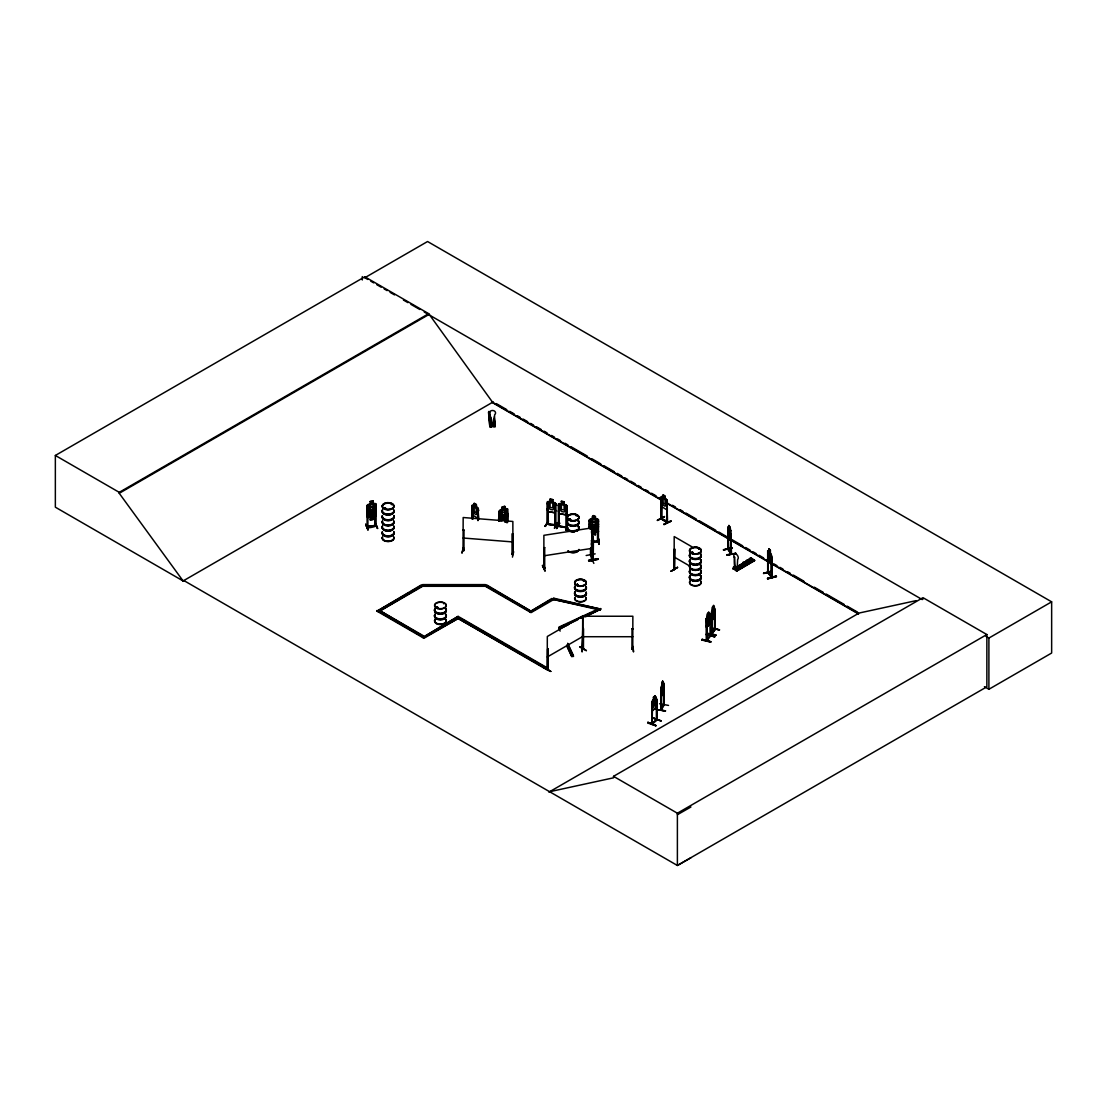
<?xml version="1.0" encoding="UTF-8"?>
<svg xmlns="http://www.w3.org/2000/svg" width="1107" height="1107" viewBox="0 0 1107 1107"><rect width="100%" height="100%" fill="white"/><g stroke="black" fill="none" stroke-linecap="round" stroke-linejoin="round"><path stroke-width="1.5" d="M768.05 552.089L768.106 573.094L768.41 557.651M768.479 572.291L768.064 572.388M771.621 576.207L771.98 577.439L771.579 556.461L771.233 577.093L772.008 576.622L771.233 576.443M493.985 424.673L494.635 414.779A3.141 2.56 -5.4 0 0 494.635 411.167A3.141 2.56 -5.4 0 0 490.207 411.306A3.141 2.56 -5.4 0 0 490.207 414.917L490.858 424.77M660.81 694.684L661.197 696.704L663.384 692.678L663.688 689.689M663.397 692.719L663.591 689.661M714.735 613.97L714.472 617L711.746 620.889L714.361 616.945L714.818 613.984M665.515 710.888L656.396 709.462L665.487 710.86M665.362 711.151L656.409 709.435M735.947 566.701C733.166 574.007 734.55 540.631 734.965 567.075M735.062 567.891L736.072 567.296M710.099 636.414L709.933 613.928L709.642 623.711L706.736 627.544L709.615 623.033L707.221 616.53L706.155 618.799L706.349 640.732M490.996 417.865L490.678 417.09M707.055 633.467L715.98 634.851M715.814 635.473L707.041 633.522L707.235 632.844M715.966 635.21L707.207 633.246M591.498 543.924L592.729 546.692L593.02 544.769M492.823 424.23L492.629 423.192M492.712 423.843L492.241 424.479L492.629 423.165M492.158 423.69L492.878 424.341L492.145 424.368M701.949 640.054C728.752 646.433 684.361 634.685 710.763 641.59M701.949 640.081L702.156 639.376M710.749 641.949L702.129 639.777M730.814 530.737L731.201 554.22L727.756 549.224L728.531 549.584L728.448 537.656M730.855 552.96L731.035 553.389M731.16 554.164L731.187 552.85M652.286 710.805L656.119 707.359L656.755 704.467L656.243 707.442L652.244 710.929L651.732 708.881M664.034 704.287L660.837 709.988L661.557 708.84M660.851 709.905L660.782 687.987L663.66 683.019M661.502 709.629L664.048 704.91M652.092 703.789L652.051 724.324L657.129 719.827L656.23 697.285L656.548 720.256L656.645 719.453M670.939 571.212L677.567 567.365M655.856 725.32C631.322 716.132 672.558 731.852 647.692 722.996M463.999 530.032L463.127 530.156L463.999 530.032L463.958 550.746L463.044 550.663L463.169 517.523L512.859 521.466L512.915 554.579L511.891 554.496L511.932 553.569L512.956 553.638M463.183 547.757L461.923 553.182L463.653 547.854M464.054 550.179L463.28 549.653L463.266 550.428L464.013 549.722M511.891 554.496L512.956 554.386M512.029 554.316L512.029 533.837L512.859 533.906L512.721 554.593M511.891 553.749L512.859 553.638M512.458 557.139L513.676 551.743M384.807 508.376C386.772 508.542 383.575 507.227 384.973 508.348M384.835 507.712L384.53 507.933M385.54 508.03L384.378 508.542M385.762 508.542L385.125 507.712M391.421 504.142L391.421 504.667M437.583 607.701L436.822 606.996M443.63 603.772L443.865 603.163M576.069 515.724L576.955 515.931M577.204 584.178L576.719 585.16L577.979 584.621M577.536 585.05L577.37 584.164L576.581 585.05M584.067 580.566L583.486 581.147L584.33 581.05M583.998 580.871L584.219 580.705M691.446 552.518L692.857 552.988M692.262 553.016L691.778 552.324M699.057 549.1L698.821 549.127M771.662 562.135L771.164 564.183L771.717 562.204M723.563 550.11L732.336 547.716L723.563 549.681M714.928 628.942L714.804 629.786L714.375 606.844L711.372 612.171L711.843 620.902M662.65 683.711L662.65 681.192L661.28 687.129L661.266 710.016M735.518 566.839L734.951 567.504L736.113 567.047M712.105 613.292L712.161 633.854L711.469 633.467L714.499 629.191M711.759 610.704L711.469 634.214L714.928 629.689M763.553 573.592L772.091 571.267M543.952 667.576L550.705 671.423L544.021 667.604M545.267 668.365L550.663 671.34M706.224 618.813L709.988 614.039M590.806 554.621L591.11 554.455M592.273 535.387L593.131 537.988L593.117 560.004L590.46 554.856L590.543 548.007M592.854 559.478L593.435 559.09M593.241 559.464L593.407 539.413M736.086 567.13L735.74 567.158M499.243 515.973L500.184 513.178L506.881 511.586L507.629 513.869M506.743 518.63L507.684 515.834L506.743 518.63L500.032 520.207L499.202 517.979M478.487 519.225L477.795 507.864L478.487 509.234L477.74 518.076L472.62 515.115L471.942 512.223M706.363 640.054L706.308 640.732M706.999 639.749L706.736 640.898L706.889 617.969L707.456 613.762L708.701 612.143L708.757 614.814M707.013 640.455L706.736 639.763M709.67 635.681L710.431 635.238L709.919 635.958M710.362 635.321L706.363 640.801M710.376 636.027L706.681 640.925L706.695 619.865M592.134 542.983L592.563 541.821M367.164 510.189L368.161 507.476L375.218 506.522L376.145 508.888M367.137 512.181L368.064 514.547L375.093 513.551L376.117 510.894M492.172 424.438L492.698 423.649M492.352 423.261L492.601 424.576M592.314 559.962L591.608 561.069L592.356 561L592.342 527.831L543.883 535.318L543.869 568.445L543.883 547.771L544.699 547.633L544.713 568.375L544.796 567.351M592.522 560.17L591.608 560.322M592.522 560.917L592.134 532.91M651.774 702.198L653.49 699.845L653.338 697.258L655.095 695.791L655.787 703.208L653.393 707.373L652.563 706.114M589.298 524.704L590.363 522.13L597.6 522.089L598.555 524.593M597.503 529.104L591.705 529.118L597.503 529.104L598.555 526.586M547.052 508.819L547.965 511.503L554.856 512.79L555.894 510.424M566.092 514.81L567.158 512.596M558.385 510.88L559.27 513.62L566.161 514.907L567.199 512.541M657.544 520.498L664.449 516.803M366.887 526.462L376.089 525.341L376.089 526.088L376.117 504.128L373.101 503.602L373.004 501.18M366.887 527.209L367.898 527.07M542.582 565.303L545.073 570.977L542.458 565.705M545.018 570.88L542.513 565.635M365.725 524.289L367.925 529.907M365.711 524.607L368.05 529.935L365.794 524.234M734.508 567.448L735.518 567.476M582.503 646.142L582.102 651.968L582.559 646.543M545.474 526.365L548.394 520.899M559.298 523.307L556.779 528.482M661.903 683.047L662.747 681.206M661.903 683.891L662.47 682.037M661.474 689.08L661.543 709.642M664.02 684.486L663.785 705.477L663.384 704.564M659.564 703.748L668.531 705.422M661.197 708.923L663.425 704.896M549.985 499.202L552.96 499.686L552.822 502.329L554.289 503.45L554.289 508.155L552.822 509.884L550.082 509.372L548.615 507.089L548.615 502.384L550.082 501.817L550.013 499.146L552.96 499.686M547.84 503.685L547.038 503.533L547.84 503.685L547.854 524.206M550.013 501.665L547.052 502.066L546.941 523.985L546.941 523.251L555.88 524.926M547.965 511.503L554.856 512.79M552.85 502.274L555.894 503.643L555.88 525.673L547.107 524.054M554.981 505.013L555.894 504.986L554.981 505.013L555.064 525.548M555.852 503.713L554.828 502.62M548.449 521.314L545.045 526.392L548.449 520.899M545.087 526.351L548.38 520.913M547.854 523.459L547.079 523.044L547.259 523.791M547.937 524.178L547.937 503.505M561.291 501.319L564.224 501.872L564.127 504.446L565.594 505.567L565.594 510.272L564.127 512.015L561.387 511.503L559.921 509.206L559.921 504.501L561.387 503.934L561.332 501.263L564.266 501.817L564.266 504.335L567.158 505.83L567.185 527.79L559.339 525.59M559.146 505.802L558.343 505.65L559.146 505.802L559.243 526.102M559.27 513.62L558.495 510.894M566.134 504.75L567.061 505.844M554.898 524.953C559.409 525.175 548.173 525.521 547.176 523.819M555.105 525.272L555.091 504.847M557.444 522.615L554.482 528.164L557.388 522.573M554.482 528.164L557.471 522.947M566.286 507.144L567.199 507.117L566.286 507.144L566.355 527.693L566.397 506.964M556.724 528.523L559.755 523.016L556.821 528.177M567.061 527.79C560.737 526.904 558.648 526.323 558.385 525.161M566.161 514.907L559.298 513.565M566.203 527.07C570.728 527.098 559.381 527.582 558.44 525.95L558.482 525.188M567.697 527.735L565.788 530.281L567.296 526.863M565.788 530.281L567.31 527.319A5.95 3.432 0 0 0 574.671 531.568M567.365 527.665L565.857 530.184M547.55 649.062L547.481 669.583L548.228 669.182L547.91 648.577M582.988 648.37L582.116 648.564L582.849 648.135M582.462 649.408L582.849 648.882M501.775 520.982L502.938 518.934C499.022 516.761 502.453 514.547 503.505 518.256L505.968 515.212L504.114 518.671L505.885 521.106L503.547 519.377M660.934 518.823L667.327 522.808L667.258 500.779L666.511 499.478L667.327 500.779M661.433 519.211L661.82 505.442M661.17 518.685L667.493 522.629L666.912 501.789L666.677 522.476L667.051 521.535M667.507 521.867C652.161 514.243 671.465 522.712 666.608 521.826M378.317 611.908L422.653 585.658L485.364 585.658L531 612.005L553.804 598.223L600.727 609.113L600.077 610.109L551.867 599.108L600.077 609.459L600.727 608.476M379.784 611.05L422.653 586.295L485.364 586.295L531 612.641L553.168 599.842L553.804 598.223M651.829 723.424L656.838 719.647L651.829 724.116M656.645 720.2L656.783 699.209L657.06 719.799M713.572 608.103L714.126 612.821L712.521 617.222L711.967 611.327L712.493 607.106L713.697 605.474L713.697 607.992M712.714 607.286L713.378 606.29L712.714 608.117M714.499 629.717L714.845 608.725L715.233 629.302L711.829 634.283L712.147 633.19M710.652 628.209L719.605 629.897L710.819 627.89M711.497 634.159L711.843 633.481M591.415 531.18L593.297 528.523L591.263 525.562L593.919 527.97L596.59 525.493L594.584 528.523L596.548 531.277L593.975 529.104L591.816 531.485M569.745 518.975L569.109 519.515L569.884 518.948M570.672 519.889L569.538 519.1M570.174 519.211L569.787 519.003M583.804 581.12L584.427 580.912M693.051 552.988L692.401 552.172M698.877 548.519L699.057 548.906M590.944 526.655L592.494 524.621L592.494 519.93L595.372 519.889L595.372 524.593L596.908 526.572L596.908 531.277L595.372 532.135L595.372 534.723M708.757 612.296L707.705 614.786L708.452 612.974M706.266 618.785L706.598 627.517L709.559 623.698M706.128 634.519L714.582 636.885M706.75 640.095L710.057 635.93M543.786 568.265L544.865 568.32L544.077 568.445M591.429 560.903L592.425 560.737L591.512 560.889M502.094 509.635L499.16 511.171L499.105 521.245M500.101 510.106L499.16 511.171L499.243 521.051M767.746 572.706L771.676 577.522L771.662 555.41L767.718 550.719M768.41 573.011L771.953 577.37M772.008 576.664L768.175 572.596M663.84 705.45L663.591 682.908L663.73 705.491M367.067 526.406L374.996 525.521M366.984 527.195C389.055 522.144 366.237 530.433 367.095 526.655M367.856 527.292L367.981 526.711M375.176 505.733L375.993 505.622L375.093 505.553L375.121 526.254L376.02 525.908M597.697 540.825C599.219 540.299 596.604 541.572 597.697 541.821M373.031 516.844L374.526 515.793L374.526 511.088L373.031 509.289L373.031 504.598L370.236 505L370.236 509.704L368.742 511.932L368.742 516.623L370.236 517.26L370.153 519.93L373.156 519.501L373.031 516.844L375.19 516.678L376.02 515.571M375.19 516.678L376.117 515.585L376.103 504.072M370.264 517.315L367.137 516.9L367.109 505.359L370.125 504.086M367.233 505.442L368.133 504.46L375.065 503.381M582.697 628.873L583.541 628.679L583.444 649.408L583.444 648.356M631.945 648.633L632.761 648.356M727.797 527.347L729.001 528.136L728.973 525.479L730.053 527.167L729.956 537.269L728.351 532.868L728.876 525.493M728.531 549.584L727.839 528.731M730.841 553.735L730.855 533.228L731.506 554.15L728.102 549.086M674.163 569.468L674.73 549.044M710.016 635.183L709.974 636.511M595.372 516.471L595.372 519.058L596.908 519.875L596.908 524.58L595.372 526.614L592.494 526.641L595.372 526.6L595.372 531.305L592.342 531.402L592.494 526.641L590.944 524.649L590.944 519.944L592.383 518.948L589.298 519.944L589.242 528.247M598.347 540.797L598.361 541.835L598.555 519.764L597.462 518.879L590.28 519.031L589.408 519.972L589.408 528.081M598.458 531.249L595.469 532.287L595.469 534.806L592.383 534.778L592.494 532.176L597.572 532.19L598.555 531.346M653.49 697.327L655.04 695.929M652.286 700.814L656.23 697.285M655.04 698.448L656.202 697.396M657.06 699.32L656.326 699.624M653.019 718.235L661.225 720.906L653.268 717.945M547.232 668.642L547.688 668.794M548.214 668.614L547.688 669.541L548.145 648.716M582.6 649.159L583.638 649.339L582.227 649.214M582.988 649.117L582.78 628.444L582.116 649.311M711.884 634.186L711.801 613.223M494.317 416.744L495.203 426.555L489.82 426.735L488.796 411.444L490.221 426.555L491.425 426.679M489.751 411.832L488.796 411.721M490.055 411.998L488.837 411.859M490.083 424.894L494.718 424.756L494.718 423.414L494.359 424.493L490.387 424.618L490.027 423.566L490.166 426.389L491.134 426.527L489.861 413.326M493.985 426.416L493.335 419.747M493.584 420.051L494.289 426.582L493.708 420.037M767.704 572.596L767.677 550.636M558.454 504.238L559.339 503.56L566.092 504.82M548.145 669.265L547.245 669.444L547.315 636.483L582.78 616.004L582.794 649.103M744.457 562.882L746.27 562.868M437.307 606.83L437.473 606.968M583.998 581.078L583.458 580.912M691.474 552.462L692.498 552.227M692.899 553.099L692.816 552.296M661.709 496.393C659.606 496.78 665.999 497.638 666.552 499.506M598.417 541.807L593.117 541.849M471.983 518.879L471.942 505.47L474.266 505.913C471.665 500.239 479.663 506.978 474.197 503.27M582.6 648.411L583.638 648.813M632.858 648.411L631.917 648.813M632.111 649.103C633.384 649.145 632.152 649.892 632.111 648.356M728.475 549.653L728.102 548.352M652.148 723.784L652.563 701.409L653.338 699.776M733.208 568.818L733.221 567.337L735.034 566.272L735.283 567.158M754.642 560.516L736.764 570.991L754.656 560.502L751.016 557.9L751.279 558.62L733.678 569.275M733.595 569.206L751.681 558.537L733.208 568.68L736.847 571.018M733.028 568.901L751.681 558.537M735.657 570.354L754.434 560.225L753.742 559.685L735.74 570.423M751.016 558.163L753.922 560.1M735.366 567.517L738.383 569.496L738.134 568.016L736.321 570.147L733.484 568.555L735.283 566.41M742.783 562.757C752.691 567.116 737.982 563.283 744.582 561.692L747.945 563.85L744.582 561.692M746.201 560.751C756.109 565.096 741.399 561.277 748 559.672L751.362 561.844L748 559.672M749.218 558.966C759.125 563.325 744.416 559.505 751.016 557.9M734.55 568.97L734.384 566.826C736.321 566.646 736.1 571.101 734.55 568.97L734.55 566.729L735.574 567.31M736.612 570.742L736.584 569.233L738.383 568.168M735.685 570.382L752.29 560.723M735.892 570.326L754.379 559.796M736.141 570.659L754.393 560.059M582.351 649.449L583.015 628.582M579.999 646.834L586.323 650.432M677.581 567.476L670.953 571.337L677.415 567.324M183.928 580.58L183.209 581.009L55.35 507.186L55.35 455.461L364.812 276.792L428.7 313.668L492.587 402.284L661.294 499.686M364.812 276.792L364.812 277.746L427.565 241.52L1051.65 601.834L1051.65 653.033L988.897 689.26L984.414 686.658M55.35 455.461L119.238 492.338L428.7 313.668M690.934 857.759L677.387 865.48L183.845 580.538L183.112 580.954L119.238 493.293L428.7 314.623M183.112 580.954L493.307 401.869M471.942 505.47L472.205 518.754M472.205 506.798L472.814 507.144M476.384 507.048L477.767 507.933L472.675 505.069M477.892 520.594L478.127 510.216L478.722 519.1M478.722 510.562L477.892 510.341M472.62 515.115L472.094 512.209M502.287 642.517L459.419 617.761L423.939 638.255L377.017 611.161L421.366 584.911L422.653 585.658M377.017 611.161L408.054 593.241M411.015 591.525L421.366 585.561L422.653 586.295L422.653 584.607L485.364 584.607L485.364 586.295L486.651 585.561L529.52 610.303M485.364 585.658L486.651 584.911L531 611.161M548.103 668.974L546.803 669.707L458.132 618.509L546.803 669.071L548.103 668.324L458.132 616.378L422.653 637.507L423.939 636.11L379.604 610.51L422.473 635.902M425.614 635.792L458.132 616.378M377.017 610.51L423.939 637.604L459.419 617.761M551.867 598.458L529.7 611.908M531.18 611.05L550.387 599.952M547.315 656.963L582.78 636.483M734.633 567.587L737.165 568.929L737.636 559.312A3.141 1.827 59.5 0 0 737.636 555.7A3.141 1.827 59.5 0 0 734.467 553.901A3.141 1.827 59.5 0 0 734.467 557.527M548.906 792.142L859.101 613.043L916.25 600.617M549.625 791.713L613.513 777.82L613.513 776.339L922.975 597.669L986.863 634.546L986.863 686.81L677.387 865.48L677.387 813.216L986.863 634.546M922.975 599.15L922.256 599.579L424.244 312.049M985.936 636.345L988.897 638.061L1051.65 601.834M677.387 814.71L690.934 806.989M661.377 518.74L661.004 498.385L661.82 498.607M660.962 503.671L661.612 506.577L666.525 509.649L667.244 507.587M667.493 502.149L666.677 501.928M664.491 516.471L657.24 520.373L664.145 516.692M666.677 522.407L666.912 506.909M663.992 524.164L671.243 521.12L664.034 524.22M664.075 524.593L670.98 520.899L664.034 524.51M463.93 549.971L463.21 549.93M543.869 567.697L544.699 567.6M559.326 626.908L560.474 628.375L559.326 626.908L598.541 608.836L599.676 609.666L585.561 616.807M560.903 626.825L564.03 625.386M567.171 623.933L590.695 613.098M593.836 611.645L598.541 609.487L599.676 610.303M577.729 619.782L558.703 628.651M580.857 618.343L599.676 609.666M562.038 627.655L568.32 624.763M744.624 562.757L746.09 562.743M570.617 519.778L569.233 519.778M436.988 607.01L437.03 607.701M436.49 607.452L437.763 607.868L437.445 606.844M698.642 548.754L699.071 548.947M582.462 648.66L583.444 648.633M488.491 412.067L489.82 426.735M495.161 426.569L494.248 419.719M559.104 526.295L559.243 505.622M734.674 567.227L735.103 567.545M367.939 527.292L367.801 506.605L366.984 506.715L367.164 527.389M769.033 561.567L769.088 548.795L770.403 550.414L770.264 563.062M770.403 550.414L769.033 548.961M769.088 551.328L768.369 556.226L770.264 560.543L770.403 552.933M763.567 573.274L772.119 570.977L763.595 573.274M767.788 578.878C794.176 572.001 749.564 582.849 776.311 576.609M767.594 578.241L776.118 575.972M767.608 578.601L776.132 576.304M500.281 513.302L506.84 511.545L507.767 513.883L507.767 520.636L504.792 522.117L506.203 520.94L506.203 516.236L504.792 514.561L504.778 509.87L502.135 510.521L500.724 520.719M501.997 507.048C509.123 506.051 499.243 505.788 502.135 509.69L500.71 510.867L500.71 515.571L502.135 517.246L502.135 520.373M500.143 510.175L506.674 508.57L507.629 509.178M498.98 512.527C500.572 511.309 497.583 519.031 498.98 521.065M506.674 510.645C508.417 509.345 505.276 520.636 506.798 522.767M500.101 520.11L506.632 518.505M730.08 527.14L730.8 530.793M728.198 537.006L727.852 533.989L728.198 537.006L730.814 540.908L731.16 538.901L730.717 540.936L728.226 536.964M723.383 549.833L732.336 548.145M730.828 553.126L728.475 549.127M726.967 554.745L735.92 553.486L726.995 554.815M735.768 553.182L726.995 555.147L735.92 553.472M474.197 505.954L473.104 506.162L473.104 510.867L474.197 513.51L476.231 514.686L477.325 513.302L476.384 504.529M663.121 497.444L662.083 497.638L662.083 502.343L663.121 505.013L665.086 506.231L666.137 504.861L666.137 500.156L665.086 498.676L665.224 496.074L663.135 494.76L663.121 497.444L663.204 494.884M592.729 536.508L593.131 537.988M595.165 553.86L586.157 555.506M588.758 560.308C616.862 556.088 569.787 563.823 597.822 558.869M597.822 559.201L588.786 560.654M588.896 560.972L597.946 559.464M543.966 547.951L544.699 547.633M591.512 540.396L592.425 540.451L591.512 540.396L591.553 561.097L591.705 560.336M591.29 557.803L593.85 563.38M543.883 555.811L592.342 548.311M566.646 645.104L571.696 655.981L573.454 656.354L571.696 656.617L566.646 645.741M368.257 507.601L375.148 506.619M368.244 517.536L375.121 516.554M370.236 519.778L373.059 519.432L373.156 516.983M370.112 501.513L373.101 501.084L373.128 503.657L374.526 504.391L373.031 516.014L370.181 516.415L371.703 513.98L374.166 515.931L372.298 513.33L374.291 510.133L371.648 512.859L369.074 510.784L371.053 513.482C366.846 519.003 372.077 516.332 370.236 511.711L368.728 509.926L368.728 505.221L370.236 504.155L370.112 501.513L373.128 501.139M376.02 525.161L375.287 525.493M375.411 523.251L377.695 528.565L375.01 523.279M598.361 541.06L593.103 541.129M632.761 649.38L632.858 616.239L582.697 616.239L582.559 649.408M579.722 646.945L586.378 650.75M544.091 567.725L544.879 567.753M437.473 607.508L436.573 607.563M375.882 525.161L375.923 525.922M493.224 425.891L491.785 425.946L491.785 423.704C494.746 422.376 492.546 429.101 493.224 423.663M491.799 423.829L493.238 423.787M490.166 425.06L490.526 426.112L494.497 425.987L494.857 424.908L494.857 426.25L493.874 420.037M661.529 518.477L661.377 517.993M590.432 522.213L597.531 522.172M595.469 516.388L592.383 516.429L592.383 519.003C592.923 510.521 595.469 520.387 597.462 518.948M590.086 521.397L589.242 521.231L590.086 521.397L590.086 528.233M597.6 521.12L598.458 521.3L597.6 521.12L597.503 541.793M598.513 538.86L599.164 544.395L598.513 538.583M593.103 541.655L598.444 541.544M632.014 628.679L632.858 628.873L632.014 628.679L631.917 649.352M632.927 646.543L633.508 651.968L633.052 646.488M582.697 636.719L632.858 636.719M555.672 525.687L555.811 524.676M577.37 584.33L578.241 584.925L577.134 585.285M463.169 538.016L512.859 541.946M593.435 559.879L590.889 554.745L593.144 558.841M768.064 573.122L768.133 571.862M661.723 682.881L661.82 685.427M660.782 694.767L660.81 687.973M561.429 503.879L558.357 504.183L558.412 526.171M548.034 501.429L554.787 502.703M374.941 522.933L377.238 528.205M553.804 598.859L600.727 609.113M712.493 607.106L712.493 609.625M711.372 618.951L711.87 620.778M710.68 628.084L719.412 629.745M707.456 613.762L707.456 616.295M708.798 614.676L708.66 622.355L707.498 623.878L706.889 622.674M490.733 426.707L489.64 415.263L490.83 426.707M598.666 543.98L598.583 538.915M661.004 721.044L653.047 717.806M655.87 725.735L647.941 722.387M744.637 563.394L746.367 562.799M545.087 668.213L550.705 671.423M364.812 277.746L367.787 279.462M370.762 281.178L373.737 282.894M376.698 284.61L381.154 287.183M384.129 288.899L387.104 290.615M390.079 292.331L394.535 294.905M403.446 300.052L407.902 302.626M410.877 304.342L419.788 309.476M496.296 403.585L506.743 409.618M509.732 411.347L514.215 413.935M517.19 415.651L520.179 417.381M523.168 419.096L527.652 421.684M530.64 423.414L533.616 425.143M536.604 426.859L541.088 429.447M544.077 431.177L547.052 432.892M551.535 435.48L554.524 437.21M557.513 438.925L560.488 440.655M564.971 443.243L567.96 444.959M570.949 446.688L587.374 456.167M591.844 458.755L600.81 463.93M603.785 465.646L614.247 471.679M617.222 473.409L621.705 475.996M624.694 477.712L627.683 479.442M630.672 481.171L635.141 483.745M638.13 485.475L641.119 487.205M645.589 489.778L648.577 491.508M651.566 493.238L656.05 495.825M659.039 497.541L662.014 499.271M672.475 505.304L675.45 507.02M679.933 509.607L682.922 511.337M685.911 513.053L696.358 519.086M699.347 520.816L715.772 530.295M718.747 532.024L726.22 536.328M732.184 539.773L742.645 545.82M745.62 547.536L750.103 550.124M753.092 551.853L756.081 553.569M759.07 555.299L763.539 557.886M766.528 559.602L769.517 561.332M773.987 563.92L776.976 565.635M779.965 567.365L782.953 569.081M787.437 571.669L790.412 573.398M793.401 575.114L803.848 581.161M814.309 587.194L823.262 592.356M826.251 594.085L844.171 604.422M847.146 606.152L857.607 612.185M667.258 503.132L858.368 613.472M491.605 402.145L660.865 499.866M666.857 503.325L729.776 539.649M732.765 541.378L768.715 562.135M771.717 563.864L858.589 614.025M691.93 546.803L674.191 536.563L674.163 569.552M674.191 557.042L690.45 566.438M505.235 644.219L515.585 650.196M518.533 651.898L546.623 668.116M613.513 776.339L677.387 813.216M744.471 563.269L745.897 563.698L746.27 562.647M771.593 577.508L771.15 553.998M661.82 518.325L661.64 519.266L661.571 498.745M661.031 518.92L661.031 496.877M593.034 559.976L592.992 537.974M769.254 549.653L770.043 551.466L769.254 550.497M769.033 552.324L770.264 553.832M769.033 557.029L770.264 558.537M768.203 560.322L771.233 564.03M771.261 564.155L768.106 560.35L767.774 557.361M729.098 526.337L729.762 528.164L729.098 527.167M728.129 526.987L730.703 530.807M591.484 532.01L591.996 533.034M591.484 532.854L591.996 533.878M591.401 543.938L592.729 546.692M567.683 643.278L573.454 655.704M567.683 643.914L573.454 656.354M558.703 628.001L560.142 631.115M367.801 506.605L366.984 506.715M661.28 691.82L661.751 692.996L663.093 688.54L662.65 681.192M589.394 526.628L590.335 529.104M589.298 526.697L590.252 529.188M727.811 549.238L727.852 527.236L727.756 534.017M706.266 625.51L706.736 627.544M706.224 625.58L706.653 627.531M494.345 418.391L495.12 426.555M493.113 421.698L493.694 426.596M490.207 414.917L490.844 424.659M490.692 418.501L490.968 421.781M489.474 415.263L490.512 426.707M988.897 638.061L988.897 689.26M769.088 548.795L769.13 551.452M738.134 568.016L738.134 569.081M735.034 566.272L735.034 567.6M713.614 605.446L713.669 608.13M674.495 549.183L674.467 569.704L674.426 548.878M652.604 723.065L652.175 724.296L652.286 703.277M651.732 702.156L651.774 724.227M592.134 536.272L592.134 540.963M591.152 554.441L590.778 555.313L590.778 548.477M590.834 553.984L590.806 555.368M590.086 521.217L590.086 528.039M507.587 522.573L507.684 509.068L504.75 508.985L504.75 506.466M507.463 510.452L507.463 513.869M504.834 506.356L504.778 509.04L506.203 509.524L506.203 514.229L504.778 516.595L504.792 521.286M499.755 512.347L499.894 521.051M478.127 510.216L478.127 520.456M472.814 512.264L472.814 519.1M472.578 507.283L472.578 519.225M375.093 505.553L375.079 526.24M362.307 276.598L362.307 279.988M119.238 492.338L119.238 493.293M578.214 520.276A5.867 3.39 0 0 1 573.896 525.341A5.867 3.39 0 0 1 567.462 521.093M578.2 526.877A5.853 3.376 0 0 1 577.273 530.959M574.644 531.844A5.853 3.376 0 0 1 567.476 527.693M578.283 526.531A5.95 3.432 0 0 1 577.342 530.668M578.283 526.24A5.95 3.432 0 0 1 576.11 530.931M574.671 531.277A5.95 3.432 0 0 1 567.393 527.07M578.283 520.871A5.95 3.432 0 0 1 573.91 526.005A5.95 3.432 0 0 1 567.393 521.701M578.283 520.581A5.95 3.432 0 0 1 573.91 525.714A5.95 3.432 0 0 1 567.393 521.411M578.214 521.231A5.867 3.39 0 0 1 573.896 526.282A5.867 3.39 0 0 1 567.462 522.047M578.214 525.936A5.867 3.39 0 0 1 573.896 530.986A5.867 3.39 0 0 1 567.462 526.752M578.767 549.958A5.826 3.363 0 0 1 573.896 552.435A5.826 3.363 0 0 1 568.085 550.774M578.975 549.418A5.839 3.376 0 0 1 574.644 552.67A5.839 3.376 0 0 1 568.071 551.106M393.718 520.885A5.826 3.363 0 0 1 388.087 525.119A5.826 3.363 0 0 1 382.455 520.885M393.76 510.811A5.867 3.39 0 0 1 388.087 515.073A5.867 3.39 0 0 1 382.413 510.811M393.76 509.87A5.867 3.39 0 0 1 388.087 514.132A5.867 3.39 0 0 1 382.413 509.87M393.76 516.457A5.867 3.39 0 0 1 388.087 520.733A5.867 3.39 0 0 1 382.413 516.457M393.829 516.125A5.95 3.432 0 0 1 388.087 520.442A5.95 3.432 0 0 1 382.344 516.125M393.829 515.834A5.95 3.432 0 0 1 388.087 520.152A5.95 3.432 0 0 1 382.344 515.834M393.76 515.516A5.867 3.39 0 0 1 388.087 519.778A5.867 3.39 0 0 1 382.413 515.516M393.829 510.465A5.95 3.432 0 0 1 388.087 514.797A5.95 3.432 0 0 1 382.344 510.465M393.829 510.175A5.95 3.432 0 0 1 388.087 514.506A5.95 3.432 0 0 1 382.344 510.175M393.76 521.203A5.867 3.39 0 0 1 388.087 525.465A5.867 3.39 0 0 1 382.413 521.259M382.413 521.203A5.867 3.39 0 0 0 388.087 525.465A5.867 3.39 0 0 0 393.76 521.259M393.732 521.715A5.839 3.376 0 0 1 388.087 525.95A5.839 3.376 0 0 1 382.441 521.715M393.718 536.992A5.826 3.363 0 0 1 388.087 541.226A5.826 3.363 0 0 1 382.455 536.992A5.881 3.39 0 0 0 388.087 541.378A5.881 3.39 0 0 0 393.76 537.103M393.76 526.918A5.867 3.39 0 0 1 388.087 531.18A5.867 3.39 0 0 1 382.413 526.918M393.76 525.977A5.867 3.39 0 0 1 388.087 530.239A5.867 3.39 0 0 1 382.413 525.977M393.76 532.564A5.867 3.39 0 0 1 388.087 536.84A5.867 3.39 0 0 1 382.413 532.564M393.829 532.232A5.95 3.432 0 0 1 388.087 536.549A5.95 3.432 0 0 1 382.344 532.232M393.829 531.941A5.95 3.432 0 0 1 388.087 536.258A5.95 3.432 0 0 1 382.344 531.941M393.76 531.623A5.867 3.39 0 0 1 388.087 535.885A5.867 3.39 0 0 1 382.413 531.623M393.829 526.572A5.95 3.432 0 0 1 388.087 530.903A5.95 3.432 0 0 1 382.344 526.572M393.829 526.282A5.95 3.432 0 0 1 388.087 530.613A5.95 3.432 0 0 1 382.344 526.282M393.76 537.31A5.867 3.39 0 0 1 388.087 541.572A5.867 3.39 0 0 1 382.413 537.31M586.226 592.619A5.95 3.432 0 0 1 579.694 596.922A5.95 3.432 0 0 1 575.322 591.802M586.115 597.393A5.839 3.376 0 0 1 580.469 601.641A5.839 3.376 0 0 1 574.824 597.393M586.226 586.973A5.95 3.432 0 0 1 579.694 591.263A5.95 3.432 0 0 1 575.322 586.143M586.226 592.328A5.95 3.432 0 0 1 579.694 596.631A5.95 3.432 0 0 1 575.322 591.512M586.226 586.682A5.95 3.432 0 0 1 579.694 590.972A5.95 3.432 0 0 1 575.322 585.852M586.143 587.319A5.867 3.39 0 0 1 580.469 591.581A5.867 3.39 0 0 1 574.81 587.319M586.129 586.364A5.853 3.376 0 0 1 580.469 590.626A5.853 3.376 0 0 1 574.824 586.364M586.129 592.965A5.853 3.376 0 0 1 580.469 597.227A5.853 3.376 0 0 1 574.824 592.965M586.129 592.024A5.853 3.376 0 0 1 580.469 596.272A5.853 3.376 0 0 1 574.824 592.024M586.129 597.711A5.853 3.376 0 0 1 580.469 601.973A5.853 3.376 0 0 1 574.824 597.711M700.523 559.741A5.95 3.432 0 0 1 695.362 564.902A5.95 3.432 0 0 1 690.215 559.741M700.44 560.1A5.853 3.376 0 0 1 695.362 565.179A5.853 3.376 0 0 1 690.298 560.1M700.44 564.515A5.853 3.376 0 0 1 695.362 569.579A5.853 3.376 0 0 1 690.298 564.515M700.454 564.888A5.867 3.39 0 0 1 695.362 569.967A5.867 3.39 0 0 1 690.284 564.888M700.523 554.095A5.95 3.432 0 0 1 695.362 559.243A5.95 3.432 0 0 1 690.215 554.095M700.44 559.16A5.853 3.376 0 0 1 695.362 564.224A5.853 3.376 0 0 1 690.298 559.16M700.454 554.441A5.867 3.39 0 0 1 695.362 559.533A5.867 3.39 0 0 1 690.284 554.441M700.523 559.45A5.95 3.432 0 0 1 695.362 564.612A5.95 3.432 0 0 1 690.215 559.45M700.523 553.804A5.95 3.432 0 0 1 695.362 558.952A5.95 3.432 0 0 1 690.215 553.804M700.44 553.5A5.853 3.376 0 0 1 695.362 558.578A5.853 3.376 0 0 1 690.298 553.5M700.523 575.848A5.95 3.432 0 0 1 695.362 581.009A5.95 3.432 0 0 1 690.215 575.848M700.44 576.207A5.853 3.376 0 0 1 695.362 581.286A5.853 3.376 0 0 1 690.298 576.207M700.44 580.622A5.853 3.376 0 0 1 695.362 585.686A5.853 3.376 0 0 1 690.298 580.622M700.427 565.373A5.839 3.376 0 0 1 695.362 570.423A5.839 3.376 0 0 1 690.311 565.373M700.454 580.926A5.867 3.39 0 0 1 695.362 586.004A5.867 3.39 0 0 1 690.284 580.926M700.454 565.068A5.881 3.39 0 0 1 695.362 570.16A5.881 3.39 0 0 1 690.27 565.068M700.523 570.202A5.95 3.432 0 0 1 695.362 575.349A5.95 3.432 0 0 1 690.215 570.202M700.454 575.253A5.867 3.39 0 0 1 695.362 580.345A5.867 3.39 0 0 1 690.284 575.253M700.454 570.548A5.867 3.39 0 0 1 695.362 575.64A5.867 3.39 0 0 1 690.284 570.548M700.523 575.557A5.95 3.432 0 0 1 695.362 580.718A5.95 3.432 0 0 1 690.215 575.557M700.523 569.911A5.95 3.432 0 0 1 695.362 575.059A5.95 3.432 0 0 1 690.215 569.911M700.44 569.607A5.853 3.376 0 0 1 695.362 574.685A5.853 3.376 0 0 1 690.298 569.607M445.567 614.427A5.95 3.432 0 0 1 440.42 619.574A5.95 3.432 0 0 1 435.259 614.427M445.498 614.772A5.867 3.39 0 0 1 440.42 619.851A5.867 3.39 0 0 1 435.328 614.772M445.498 619.505A5.881 3.39 0 0 1 440.42 624.597A5.881 3.39 0 0 1 435.328 619.505M445.567 608.767A5.95 3.432 0 0 1 440.42 613.928A5.95 3.432 0 0 1 435.259 608.767M445.498 613.832A5.867 3.39 0 0 1 440.42 618.91A5.867 3.39 0 0 1 435.328 613.832M445.484 609.127A5.853 3.376 0 0 1 440.42 614.191A5.853 3.376 0 0 1 435.342 609.127M445.567 614.136A5.95 3.432 0 0 1 440.42 619.283A5.95 3.432 0 0 1 435.259 614.136M445.567 608.476A5.95 3.432 0 0 1 440.42 613.638A5.95 3.432 0 0 1 435.259 608.476M445.498 608.172A5.867 3.39 0 0 1 440.42 613.25A5.867 3.39 0 0 1 435.328 608.172M662.623 684.693L661.751 690.976L662.623 684.693M713.572 608.947L712.521 610.497L712.521 615.201L713.572 613.652L713.572 608.947M708.66 615.63L707.498 617.153L707.498 621.857L708.66 620.335L708.66 615.63M714.748 636.691L705.934 634.394L714.762 636.733M654.68 696.566L653.67 698.309L654.68 696.566M654.957 699.25L653.393 700.662L653.393 705.353L654.957 703.955L654.957 699.25M504.792 514.561L502.135 515.212L504.778 514.575M504.792 516.582L502.135 517.232L504.778 516.595M504.308 507.048L502.606 508.307L504.308 507.048M373.031 509.289L370.236 509.69L373.031 509.303M373.031 511.309L370.236 511.711L373.031 511.323M372.533 518.187L370.734 518.436L370.734 519.28L372.533 519.017L372.533 518.187M372.533 501.734L370.734 501.997L370.734 502.827L372.533 502.578L372.533 501.734M595.372 524.58L592.494 524.621L595.372 524.593M594.86 533.408L593.006 533.436L593.006 534.266L594.86 534.252L594.86 533.408M594.86 516.955L593.006 516.983L593.006 517.827L594.86 517.799L594.86 516.955M552.338 500.143L550.58 499.81L550.58 500.655L552.338 500.987L552.338 500.143M563.643 502.26L561.886 501.928L561.886 502.772L563.643 503.104L563.643 502.26M552.822 503.173L550.082 502.661L550.082 507.366L552.822 507.878L552.822 503.173M564.127 505.29L561.387 504.778L561.387 509.483L564.127 509.995L564.127 505.29M475.872 504.82L474.557 504.072L475.872 505.664L475.872 504.82M476.231 507.975L474.197 506.798L474.197 511.503L476.231 512.679L476.231 507.975M664.74 496.351L663.48 495.562L664.74 497.195L664.74 496.351M665.086 499.506L663.121 498.288L663.121 502.993L665.086 504.211L665.086 499.506M729.956 530.544L728.918 528.994L728.918 533.699L729.956 535.248L729.956 530.544M570.202 520.193A5.867 3.39 0 0 0 579.003 517.26A5.867 3.39 0 0 0 570.202 514.326A5.867 3.39 0 0 0 570.202 520.193M570.202 520.65A5.853 3.376 0 0 0 578.989 517.716A5.853 3.376 0 0 0 570.202 514.797A5.853 3.376 0 0 0 570.202 520.65M568.97 519.833A5.881 3.39 0 0 0 578.809 518.311A5.881 3.39 0 0 0 571.613 514.16A5.881 3.39 0 0 0 568.97 519.833M385.153 508.929A5.867 3.39 0 0 0 393.954 505.996A5.867 3.39 0 0 0 385.153 503.062A5.867 3.39 0 0 0 385.153 508.929M385.167 509.4A5.826 3.363 0 0 0 393.912 506.48A5.826 3.363 0 0 0 385.167 503.574A5.826 3.363 0 0 0 385.167 509.4M383.935 508.597A5.881 3.39 0 0 0 393.76 507.089A5.881 3.39 0 0 0 386.564 502.924A5.881 3.39 0 0 0 383.935 508.597M577.55 585.437A5.839 3.376 0 0 0 586.309 582.503A5.839 3.376 0 0 0 577.55 579.584A5.839 3.376 0 0 0 577.55 585.437M577.55 585.921A5.839 3.376 0 0 0 586.309 583.002A5.839 3.376 0 0 0 577.55 580.082A5.839 3.376 0 0 0 577.55 585.921M576.318 585.091A5.881 3.39 0 0 0 586.157 583.583A5.881 3.39 0 0 0 578.947 579.418A5.881 3.39 0 0 0 576.318 585.091M692.428 553.375A5.867 3.39 0 0 0 701.229 550.442A5.867 3.39 0 0 0 692.428 547.508A5.867 3.39 0 0 0 692.428 553.375M692.442 553.874A5.839 3.376 0 0 0 701.215 550.94A5.839 3.376 0 0 0 692.442 548.02A5.839 3.376 0 0 0 692.442 553.874M692.428 553.597A5.881 3.39 0 0 0 701.243 550.663A5.881 3.39 0 0 0 692.428 547.716A5.881 3.39 0 0 0 692.428 553.597M437.473 608.269A5.881 3.39 0 0 0 446.287 605.335A5.881 3.39 0 0 0 437.473 602.388A5.881 3.39 0 0 0 437.473 608.269M440.42 624.251A5.826 3.363 0 0 0 445.471 619.2A5.839 3.376 0 0 1 440.42 624.265A5.839 3.376 0 0 1 435.355 619.2A5.826 3.363 0 0 0 440.42 624.251M437.486 608.546A5.839 3.376 0 0 0 446.259 605.626A5.839 3.376 0 0 0 437.486 602.706A5.839 3.376 0 0 0 437.486 608.546"/></g></svg>
